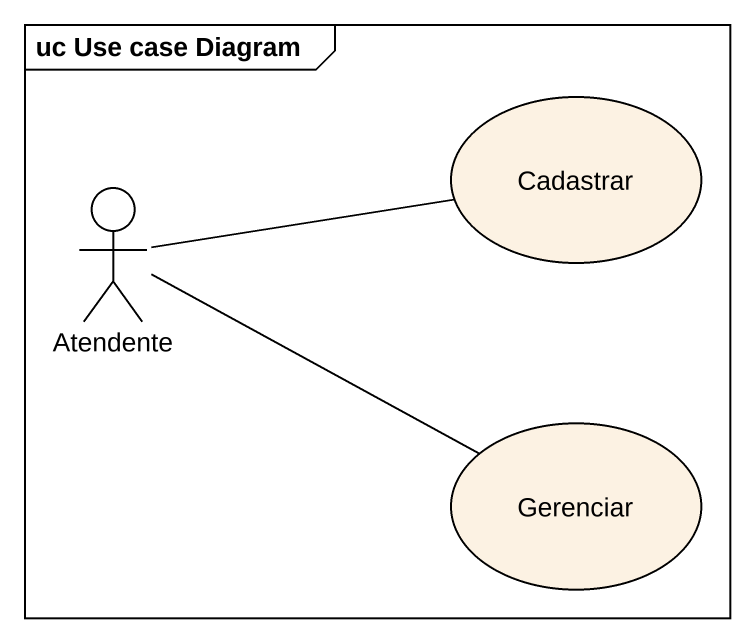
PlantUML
@startuml
mainframe uc Use case Diagram
usecase Cadastrar
actor Atendente
usecase Gerenciar
Atendente -right- Cadastrar
Atendente -right- Gerenciar
@enduml
